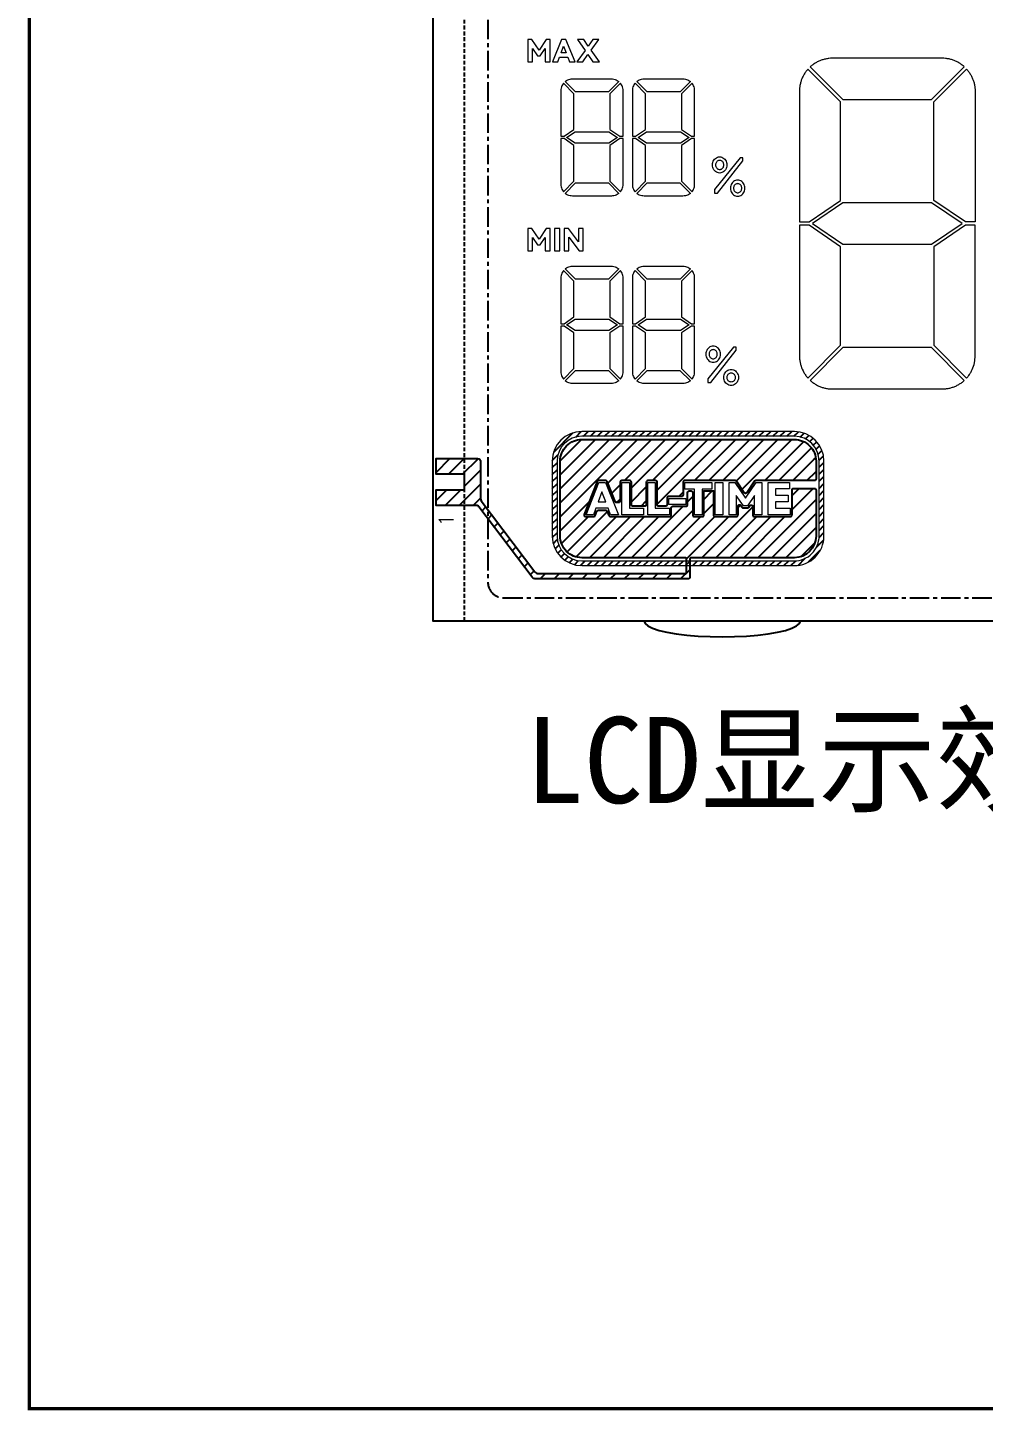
# Model space of a CAD drawing. Header units: millimetres. Extents: x 426 to 1899, y -1707 to -647.
# Drawn here: x 1688.9 to 1750.1, y -924.1 to -835.6 of the extents above; entities that cross this region are included whole.
import ezdxf
from ezdxf.enums import TextEntityAlignment as Align

# ---------------------------------------------------------------- set-up
doc = ezdxf.new("R2010")
doc.units = ezdxf.units.MM
doc.linetypes.add('CENTER', pattern=[2, 1.25, -0.25, 0.25, -0.25])
doc.linetypes.add('HIDDEN', pattern=[0.375, 0.25, -0.125])
for name, color, linetype in [('SPEC', 2, 'Continuous'), ('SY', 5, 'Continuous'), ('触摸键', 6, 'Continuous')]:
    doc.layers.add(name, color=color, linetype=linetype)
doc.styles.add('4534', font='simhei_0.ttf')
doc.styles.add('ROMANS', font='ROMANS.shx', dxfattribs={"bigfont": 'AllInOneBig.shx'})

msp = doc.modelspace()

# ---------------------------------------------------------------- hatches: boundary and pattern name
at = {"layer": 'SY'}
h = msp.add_hatch(dxfattribs=at)
h.set_pattern_fill('ANSI31', color=30, scale=0.1, style=0)
h.set_pattern_definition([(45, (163.57997, 3.3527), (-0.224506403, 0.224506403), [])])
edge = h.paths.add_edge_path(flags=16)
edge.add_arc((1753.523, -868.13), 1.587, 180.07645, 269.92355)
edge.add_line((1753.52, -869.717), (1767.115, -869.717))
edge.add_arc((1767.117, -868.13), 1.587, 269.91295, 359.93163)
edge.add_line((1768.704, -868.132), (1768.704, -863.331))
edge.add_arc((1767.117, -863.333), 1.587, 0.06876, 89.91256)
edge.add_line((1767.12, -861.746), (1753.52, -861.746))
edge.add_arc((1753.523, -863.333), 1.587, 90.07645, 179.92355)
edge.add_line((1751.935, -863.331), (1751.935, -868.132))
edge = h.paths.add_edge_path(flags=16)
edge.add_line((1722.808, -863.331), (1722.808, -868.132))
edge.add_arc((1724.395, -868.13), 1.587, 180.07645, 269.92355)
edge.add_line((1724.393, -869.717), (1737.988, -869.717))
edge.add_arc((1737.99, -868.13), 1.587, 269.91295, 359.93163)
edge.add_line((1739.577, -868.132), (1739.577, -863.331))
edge.add_arc((1737.99, -863.333), 1.587, 0.06876, 89.91256)
edge.add_line((1737.993, -861.746), (1724.393, -861.746))
edge.add_arc((1724.395, -863.333), 1.587, 90.07645, 179.92355)
edge = h.paths.add_edge_path()
edge.add_line((1722.5, -863.331), (1722.5, -868.132))
edge.add_arc((1724.396, -868.13), 1.895, 180.07704, 269.93347)
edge.add_line((1724.393, -870.025), (1737.988, -870.025))
edge.add_arc((1737.99, -868.13), 1.895, 269.92446, 359.92971)
edge.add_line((1739.885, -868.132), (1739.885, -863.331))
edge.add_arc((1737.99, -863.333), 1.895, 0.07022, 89.92453)
edge.add_line((1737.993, -861.438), (1724.393, -861.438))
edge.add_arc((1724.396, -863.333), 1.895, 90.06627, 179.92322)
edge = h.paths.add_edge_path()
edge.add_line((1769.012, -863.331), (1769.012, -868.132))
edge.add_arc((1767.117, -868.13), 1.895, 269.92446, 359.92971, ccw=False)
edge.add_line((1767.115, -870.025), (1753.52, -870.025))
edge.add_arc((1753.523, -868.13), 1.895, 180.07704, 269.93347, ccw=False)
edge.add_line((1751.627, -868.132), (1751.627, -863.331))
edge.add_arc((1753.523, -863.333), 1.895, 90.06627, 179.92322, ccw=False)
edge.add_line((1753.52, -861.438), (1767.12, -861.438))
edge.add_arc((1767.117, -863.333), 1.895, 0.07022, 89.92453, ccw=False)
at = {"layer": '触摸键'}
h = msp.add_hatch(dxfattribs=at)
h.set_pattern_fill('ANSI31', color=6, scale=0.2, style=0)
edge = h.paths.add_edge_path()
edge.add_line((1725.371, -864.643), (1724.541, -866.746))
edge.add_arc((1724.634, -866.783), 0.1, 158.45077, 270)
edge.add_line((1724.634, -866.883), (1725.156, -866.883))
edge.add_arc((1725.156, -866.783), 0.1, 270, 339.9076)
edge.add_line((1725.25, -866.817), (1725.355, -866.532))
edge.add_arc((1725.448, -866.566), 0.1, 90, 159.9076, ccw=False)
edge.add_line((1725.448, -866.466), (1725.923, -866.466))
edge.add_arc((1725.923, -866.566), 0.1, 20.73156, 90, ccw=False)
edge.add_line((1726.017, -866.531), (1726.126, -866.818))
edge.add_arc((1726.219, -866.783), 0.1, 200.73156, 270)
edge.add_line((1726.219, -866.883), (1730.018, -866.883))
edge.add_arc((1730.018, -866.783), 0.1, 270, 0)
edge.add_line((1730.118, -866.783), (1730.118, -866.323))
edge.add_arc((1730.218, -866.323), 0.1, 90, 180, ccw=False)
edge.add_line((1730.218, -866.223), (1731.058, -866.223))
edge.add_arc((1731.058, -866.123), 0.1, 270, 360)
edge.add_line((1731.158, -866.123), (1731.158, -865.346))
edge.add_arc((1731.258, -865.346), 0.1, 90, 180, ccw=False)
edge.add_line((1731.258, -865.246), (1731.387, -865.246))
edge.add_arc((1731.387, -865.346), 0.1, 360, 90, ccw=False)
edge.add_line((1731.487, -865.346), (1731.487, -866.783))
edge.add_arc((1731.587, -866.783), 0.1, 180, 270)
edge.add_line((1731.587, -866.883), (1732.107, -866.883))
edge.add_arc((1732.107, -866.783), 0.1, 270, 360)
edge.add_line((1732.207, -866.783), (1732.207, -865.246))
edge.add_line((1732.207, -865.246), (1732.809, -865.246))
edge.add_line((1732.809, -865.246), (1732.809, -866.783))
edge.add_arc((1732.909, -866.783), 0.1, 180, 270)
edge.add_line((1732.909, -866.883), (1734.287, -866.883))
edge.add_arc((1734.287, -866.783), 0.1, 270, 360)
edge.add_line((1734.387, -866.783), (1734.387, -866.231))
edge.add_arc((1734.487, -866.231), 0.1, 35.044, 180, ccw=False)
edge.add_line((1734.569, -866.174), (1734.646, -866.283))
edge.add_arc((1734.728, -866.225), 0.1, 215.044, 270)
edge.add_line((1734.728, -866.325), (1734.994, -866.325))
edge.add_arc((1734.994, -866.225), 0.1, 270, 325.05324)
edge.add_line((1735.076, -866.282), (1735.146, -866.181))
edge.add_arc((1735.228, -866.239), 0.1, 360, 145.05324, ccw=False)
edge.add_line((1735.328, -866.239), (1735.328, -866.783))
edge.add_arc((1735.428, -866.783), 0.1, 180, 270)
edge.add_line((1735.428, -866.883), (1737.743, -866.883))
edge.add_arc((1737.743, -866.783), 0.1, 270, 360)
edge.add_line((1737.843, -866.783), (1737.843, -865.18))
edge.add_arc((1737.943, -865.18), 0.1, 90, 180, ccw=False)
edge.add_line((1737.943, -865.08), (1739.277, -865.08))
edge.add_arc((1739.277, -865.18), 0.1, 0, 90, ccw=False)
edge.add_line((1739.377, -865.18), (1739.377, -868.132))
edge.add_arc((1737.99, -868.13), 1.387, 270.09311, 359.92687, ccw=False)
edge.add_line((1737.992, -869.517), (1731.393, -869.517))
edge.add_arc((1731.393, -869.617), 0.1, 90, 180)
edge.add_line((1731.293, -869.617), (1731.293, -870.779))
edge.add_arc((1731.193, -870.779), 0.1, 270, 360, ccw=False)
edge.add_line((1731.193, -870.879), (1721.452, -870.879))
edge.add_arc((1721.452, -870.579), 0.3, 217.05854, 270, ccw=False)
edge.add_line((1721.213, -870.76), (1717.81, -866.254))
edge.add_arc((1717.651, -866.374), 0.2, 37.05854, 90)
edge.add_line((1717.651, -866.174), (1715.077, -866.174))
edge.add_line((1715.077, -866.174), (1715.077, -865.174))
edge.add_line((1715.077, -865.174), (1716.877, -865.174))
edge.add_line((1716.877, -865.174), (1716.877, -864.174))
edge.add_line((1716.877, -864.174), (1715.077, -864.174))
edge.add_line((1715.077, -864.174), (1715.077, -863.174))
edge.add_line((1715.077, -863.174), (1717.716, -863.174))
edge.add_arc((1717.716, -863.374), 0.2, 0, 90, ccw=False)
edge.add_line((1717.916, -863.374), (1717.916, -865.745))
edge.add_arc((1718.116, -865.745), 0.2, 180, 217.05854)
edge.add_line((1717.956, -865.866), (1721.387, -870.41))
edge.add_arc((1721.627, -870.229), 0.3, 217.05854, 270)
edge.add_line((1721.627, -870.529), (1730.993, -870.529))
edge.add_arc((1730.993, -870.429), 0.1, 270, 0)
edge.add_line((1731.093, -870.429), (1731.093, -869.617))
edge.add_arc((1730.993, -869.617), 0.1, 0, 90)
edge.add_line((1730.993, -869.517), (1724.397, -869.517))
edge.add_arc((1724.395, -868.13), 1.387, 179.91823, 270.08177, ccw=False)
edge.add_line((1723.008, -868.128), (1723.008, -863.335))
edge.add_arc((1724.395, -863.333), 1.387, 89.91823, 180.08177, ccw=False)
edge.add_line((1724.397, -861.946), (1737.988, -861.946))
edge.add_arc((1737.99, -863.333), 1.387, 359.92645, 90.09353, ccw=False)
edge.add_line((1739.377, -863.334), (1739.377, -864.48))
edge.add_arc((1739.277, -864.48), 0.1, 270, 360, ccw=False)
edge.add_line((1739.277, -864.58), (1735.531, -864.58))
edge.add_arc((1735.531, -864.68), 0.1, 90, 145.90385)
edge.add_line((1735.448, -864.624), (1734.95, -865.359))
edge.add_arc((1734.867, -865.303), 0.1, 214.31836, 325.90385, ccw=False)
edge.add_line((1734.785, -865.36), (1734.282, -864.623))
edge.add_arc((1734.199, -864.68), 0.1, 34.31836, 90)
edge.add_line((1734.199, -864.58), (1730.967, -864.58))
edge.add_arc((1730.967, -864.68), 0.1, 90, 180)
edge.add_line((1730.867, -864.68), (1730.867, -865.5))
edge.add_arc((1730.767, -865.5), 0.1, 270, 360, ccw=False)
edge.add_line((1730.767, -865.6), (1729.944, -865.6))
edge.add_arc((1729.944, -865.7), 0.1, 90, 180)
edge.add_line((1729.844, -865.7), (1729.844, -866.115))
edge.add_arc((1729.744, -866.115), 0.1, 270, 360, ccw=False)
edge.add_line((1729.744, -866.215), (1729.313, -866.215))
edge.add_arc((1729.313, -866.115), 0.1, 180, 270, ccw=False)
edge.add_line((1729.213, -866.115), (1729.213, -864.68))
edge.add_arc((1729.113, -864.68), 0.1, 0, 90)
edge.add_line((1729.113, -864.58), (1728.612, -864.58))
edge.add_arc((1728.612, -864.68), 0.1, 90, 180)
edge.add_line((1728.512, -864.68), (1728.512, -866.115))
edge.add_arc((1728.412, -866.115), 0.1, 270, 360, ccw=False)
edge.add_line((1728.412, -866.215), (1727.662, -866.215))
edge.add_arc((1727.662, -866.115), 0.1, 180, 270, ccw=False)
edge.add_line((1727.562, -866.115), (1727.562, -864.68))
edge.add_arc((1727.462, -864.68), 0.1, 0, 90)
edge.add_line((1727.462, -864.58), (1726.94, -864.58))
edge.add_arc((1726.94, -864.68), 0.1, 90, 180)
edge.add_line((1726.84, -864.68), (1726.84, -865.889))
edge.add_arc((1726.74, -865.889), 0.1, 270, 360, ccw=False)
edge.add_line((1726.74, -865.989), (1726.623, -865.989))
edge.add_arc((1726.623, -865.889), 0.1, 202.08969, 270, ccw=False)
edge.add_line((1726.53, -865.926), (1726.009, -864.642))
edge.add_arc((1725.917, -864.68), 0.1, 22.08969, 90)
edge.add_line((1725.917, -864.58), (1725.464, -864.58))
edge.add_arc((1725.464, -864.68), 0.1, 90, 158.45077)
edge = h.paths.add_edge_path()
edge.add_arc((1767.117, -863.333), 1.387, 17.3958, 90.08177)
edge.add_line((1767.116, -861.946), (1753.525, -861.946))
edge.add_arc((1753.523, -863.333), 1.387, 89.91218, 180.0745)
edge.add_line((1752.136, -863.334), (1752.136, -868.128))
edge.add_arc((1753.523, -868.13), 1.387, 179.92521, 270.08812)
edge.add_line((1753.525, -869.517), (1760.12, -869.517))
edge.add_arc((1760.12, -869.617), 0.1, 0, 90, ccw=False)
edge.add_line((1760.22, -869.617), (1760.22, -870.779))
edge.add_arc((1760.32, -870.779), 0.1, 180, 270)
edge.add_line((1760.32, -870.879), (1769.302, -870.879))
edge.add_arc((1769.302, -870.579), 0.3, 270, 322.94146)
edge.add_line((1769.541, -870.76), (1772.944, -866.254))
edge.add_arc((1773.103, -866.374), 0.2, 90, 142.94146, ccw=False)
edge.add_line((1773.103, -866.174), (1775.677, -866.174))
edge.add_line((1775.677, -866.174), (1775.677, -865.174))
edge.add_line((1775.677, -865.174), (1773.877, -865.174))
edge.add_line((1773.877, -865.174), (1773.877, -864.174))
edge.add_line((1773.877, -864.174), (1775.677, -864.174))
edge.add_line((1775.677, -864.174), (1775.677, -863.174))
edge.add_line((1775.677, -863.174), (1773.039, -863.174))
edge.add_arc((1773.039, -863.374), 0.2, 90, 180)
edge.add_line((1772.839, -863.374), (1772.839, -865.745))
edge.add_arc((1772.639, -865.745), 0.2, 322.94146, 360, ccw=False)
edge.add_line((1772.798, -865.866), (1769.367, -870.41))
edge.add_arc((1769.127, -870.229), 0.3, 270, 322.94146, ccw=False)
edge.add_line((1769.127, -870.529), (1760.52, -870.529))
edge.add_arc((1760.52, -870.429), 0.1, 180, 270, ccw=False)
edge.add_line((1760.42, -870.429), (1760.42, -869.617))
edge.add_arc((1760.52, -869.617), 0.1, 90, 180, ccw=False)
edge.add_line((1760.52, -869.517), (1767.116, -869.517))
edge.add_arc((1767.117, -868.13), 1.387, 269.91823, 0.08177)
edge.add_line((1768.505, -868.128), (1768.505, -867.397))
edge.add_arc((1768.405, -867.397), 0.1, 0, 90)
edge.add_line((1768.405, -867.297), (1765.295, -867.297))
edge.add_arc((1765.295, -867.397), 0.1, 90, 173.20266)
edge.add_arc((1764.437, -867.295), 0.764, 328.48334, 353.20266, ccw=False)
edge.add_arc((1764.432, -867.277), 0.778, 305.79877, 327.55213, ccw=False)
edge.add_line((1764.887, -867.908), (1765.399, -868.645))
edge.add_arc((1765.316, -868.702), 0.1, 269.71821, 34.74781, ccw=False)
edge.add_line((1765.316, -868.802), (1764.687, -868.799))
edge.add_arc((1764.687, -868.699), 0.1, 213.25916, 269.71821, ccw=False)
edge.add_line((1764.604, -868.754), (1764.2, -868.139))
edge.add_arc((1764.116, -868.193), 0.1, 33.25916, 90)
edge.add_line((1764.116, -868.093), (1764.078, -868.093))
edge.add_line((1764.078, -868.093), (1764.078, -868.702))
edge.add_arc((1763.978, -868.702), 0.1, 270, 360, ccw=False)
edge.add_line((1763.978, -868.802), (1757.139, -868.802))
edge.add_arc((1756.855, -867.737), 1.102, 269.36671, 284.93286, ccw=False)
edge.add_arc((1756.831, -867.7), 1.14, 240.24192, 270.56319, ccw=False)
edge.add_arc((1756.812, -867.74), 1.095, 208.40287, 240.09368, ccw=False)
edge.add_arc((1756.932, -867.672), 1.233, 184.15244, 208.53104, ccw=False)
edge.add_arc((1757.265, -867.634), 1.568, 174.5588, 184.6603, ccw=False)
edge.add_arc((1756.911, -867.59), 1.211, 151.24574, 175.03139, ccw=False)
edge.add_arc((1756.811, -867.531), 1.095, 119.83661, 151.44928, ccw=False)
edge.add_arc((1756.832, -867.574), 1.143, 89.49653, 119.70227, ccw=False)
edge.add_arc((1756.858, -867.516), 1.086, 74.37643, 90.81554, ccw=False)
edge.add_line((1757.15, -866.47), (1758.409, -866.47))
edge.add_arc((1758.409, -866.57), 0.1, 360, 90, ccw=False)
edge.add_line((1758.509, -866.57), (1758.509, -868.028))
edge.add_arc((1758.609, -868.028), 0.1, 180, 270)
edge.add_line((1758.609, -868.128), (1759.355, -868.128))
edge.add_arc((1759.355, -868.028), 0.1, 270, 360)
edge.add_line((1759.455, -868.028), (1759.455, -866.57))
edge.add_arc((1759.555, -866.57), 0.1, 90, 180, ccw=False)
edge.add_line((1759.555, -866.47), (1760.995, -866.47))
edge.add_arc((1760.995, -866.57), 0.1, 0, 90, ccw=False)
edge.add_line((1761.095, -866.57), (1761.095, -867.799))
edge.add_line((1761.095, -867.799), (1761.36, -867.799))
edge.add_line((1761.36, -867.799), (1761.86, -866.534))
edge.add_arc((1761.953, -866.57), 0.1, 90, 158.45561, ccw=False)
edge.add_line((1761.953, -866.47), (1762.411, -866.47))
edge.add_arc((1762.411, -866.57), 0.1, 22.08426, 90, ccw=False)
edge.add_line((1762.504, -866.533), (1762.992, -867.736))
edge.add_arc((1763.085, -867.699), 0.1, 202.08426, 270)
edge.add_line((1763.085, -867.799), (1763.249, -867.799))
edge.add_arc((1763.249, -867.699), 0.1, 270, 360)
edge.add_line((1763.349, -867.699), (1763.349, -866.57))
edge.add_arc((1763.449, -866.57), 0.1, 90, 180, ccw=False)
edge.add_line((1763.449, -866.47), (1764.229, -866.47))
edge.add_arc((1764.231, -868.035), 1.565, 85.71038, 90.0658, ccw=False)
edge.add_arc((1764.276, -867.621), 1.148, 66.76784, 86.40537, ccw=False)
edge.add_arc((1764.427, -867.288), 0.783, 26.28138, 67.33245, ccw=False)
edge.add_arc((1765.219, -866.897), 0.1, 206.28138, 270)
edge.add_line((1765.219, -866.997), (1768.405, -866.997))
edge.add_arc((1768.405, -866.897), 0.1, 270, 360)
edge.add_line((1768.505, -866.897), (1768.505, -865.891))
edge.add_arc((1768.405, -865.891), 0.1, 0, 90)
edge.add_line((1768.405, -865.791), (1752.45, -865.791))
edge.add_line((1752.45, -865.791), (1752.45, -865.451))
edge.add_line((1752.45, -865.451), (1768.305, -865.451))
edge.add_arc((1768.305, -865.251), 0.2, 270, 0)
edge.add_line((1768.505, -865.251), (1768.505, -863.548))
edge.add_arc((1768.305, -863.548), 0.2, 0, 90)
edge.add_line((1768.305, -863.348), (1764.874, -863.348))
edge.add_arc((1764.874, -863.448), 0.1, 90, 180)
edge.add_line((1764.774, -863.448), (1764.774, -864.121))
edge.add_arc((1763.988, -864.016), 0.793, 315.35888, 352.3672, ccw=False)
edge.add_arc((1763.889, -863.919), 0.931, 291.59417, 315.37189, ccw=False)
edge.add_arc((1763.827, -863.759), 1.102, 269.36671, 291.54765, ccw=False)
edge.add_arc((1763.804, -863.722), 1.14, 240.24192, 270.56319, ccw=False)
edge.add_arc((1763.784, -863.762), 1.095, 208.40287, 240.09368, ccw=False)
edge.add_arc((1763.904, -863.694), 1.233, 184.15244, 208.53104, ccw=False)
edge.add_arc((1764.237, -863.656), 1.568, 174.5588, 184.6603, ccw=False)
edge.add_arc((1763.883, -863.612), 1.211, 169.49585, 175.03139, ccw=False)
edge.add_arc((1762.594, -863.373), 0.1, 349.49585, 90)
edge.add_line((1762.594, -863.273), (1762.477, -863.273))
edge.add_arc((1762.16, -862.708), 0.648, 269.27885, 299.23899, ccw=False)
edge.add_arc((1762.146, -862.716), 0.64, 240.57203, 270.5124, ccw=False)
edge.add_arc((1762.134, -862.732), 0.619, 210.46573, 240.81932, ccw=False)
edge.add_arc((1762.134, -862.733), 0.62, 192.82947, 210.39285, ccw=False)
edge.add_arc((1761.433, -862.893), 0.1, 12.82947, 90)
edge.add_line((1761.433, -862.793), (1761.067, -862.793))
edge.add_arc((1761.067, -862.893), 0.1, 90, 159.47809)
edge.add_line((1760.974, -862.858), (1760.262, -864.76))
edge.add_arc((1760.168, -864.725), 0.1, 270, 339.47809, ccw=False)
edge.add_line((1760.168, -864.825), (1759.68, -864.825))
edge.add_arc((1759.68, -864.725), 0.1, 159.47835, 270, ccw=False)
edge.add_line((1759.586, -864.689), (1760.245, -862.928))
edge.add_arc((1760.152, -862.893), 0.1, 339.47835, 90)
edge.add_line((1760.152, -862.793), (1759.209, -862.793))
edge.add_arc((1759.209, -862.893), 0.1, 90, 180)
edge.add_line((1759.109, -862.893), (1759.109, -863.939))
edge.add_arc((1759.009, -863.939), 0.1, 270, 360, ccw=False)
edge.add_line((1759.009, -864.039), (1758.297, -864.039))
edge.add_arc((1758.297, -864.139), 0.1, 90, 180)
edge.add_line((1758.197, -864.139), (1758.197, -864.725))
edge.add_arc((1758.097, -864.725), 0.1, 270, 360, ccw=False)
edge.add_line((1758.097, -864.825), (1757.569, -864.825))
edge.add_arc((1757.569, -864.725), 0.1, 180, 270, ccw=False)
edge.add_line((1757.469, -864.725), (1757.469, -863.373))
edge.add_arc((1757.369, -863.373), 0.1, 0, 90)
edge.add_line((1757.369, -863.273), (1757.179, -863.273))
edge.add_arc((1756.862, -862.708), 0.648, 269.27885, 299.23899, ccw=False)
edge.add_arc((1756.848, -862.716), 0.64, 240.57203, 270.5124, ccw=False)
edge.add_arc((1756.836, -862.732), 0.619, 210.46573, 240.81931, ccw=False)
edge.add_arc((1756.836, -862.733), 0.62, 179.44723, 210.39285, ccw=False)
edge.add_arc((1756.849, -862.722), 0.632, 150.01256, 180.4968, ccw=False)
edge.add_arc((1756.834, -862.711), 0.614, 119.29795, 150.24067, ccw=False)
edge.add_arc((1756.849, -862.736), 0.643, 89.60246, 119.35001, ccw=False)
edge.add_arc((1756.864, -862.735), 0.642, 60.58679, 90.8908, ccw=False)
edge.add_arc((1756.884, -862.697), 0.599, 25.78699, 60.50629, ccw=False)
edge.add_arc((1757.513, -862.393), 0.1, 205.78699, 270)
edge.add_line((1757.513, -862.493), (1761.493, -862.493))
edge.add_arc((1761.493, -862.393), 0.1, 270, 333.56865)
edge.add_arc((1762.132, -862.711), 0.614, 119.29796, 153.56865, ccw=False)
edge.add_arc((1762.147, -862.736), 0.643, 89.60246, 119.35001, ccw=False)
edge.add_arc((1762.161, -862.735), 0.642, 60.58679, 90.8908, ccw=False)
edge.add_arc((1762.182, -862.697), 0.599, 29.03603, 60.50629, ccw=False)
edge.add_arc((1762.135, -862.72), 0.651, 359.39994, 28.84166, ccw=False)
edge.add_line((1762.786, -862.727), (1763.064, -862.727))
edge.add_arc((1763.783, -863.553), 1.095, 119.83662, 131.04599, ccw=False)
edge.add_arc((1763.805, -863.596), 1.143, 89.49653, 119.70227, ccw=False)
edge.add_arc((1763.83, -863.539), 1.086, 68.27939, 90.81554, ccw=False)
edge.add_arc((1763.897, -863.385), 0.918, 44.46166, 68.56903, ccw=False)
edge.add_arc((1763.996, -863.294), 0.784, 23.02737, 44.78973, ccw=False)
edge.add_arc((1764.809, -862.948), 0.1, 203.02737, 270)
edge.add_line((1764.809, -863.048), (1768.346, -863.048))
edge.add_arc((1768.346, -862.948), 0.1, 270, 17.3958)

# ---------------------------------------------------------------- linework, layer by layer
msp.add_lwpolyline([(1775.877, -788.578), (1775.877, -873.578), (1714.877, -873.578), (1714.877, -788.578)], close=True)
at = {"linetype": 'HIDDEN'}
for points in [[(1716.877, -873.578), (1716.877, -788.578)], [(1716.877, -864.174), (1715.077, -864.174), (1715.077, -863.174), (1716.877, -863.174)], [(1716.877, -866.174), (1715.077, -866.174), (1715.077, -865.174), (1716.877, -865.174)]]:
    msp.add_lwpolyline(points, dxfattribs=at)
at = {"linetype": 'CENTER'}
for points in [[(1772.377, -871.078), (1772.377, -791.078, 0.414214), (1771.377, -790.078), (1719.377, -790.078, 0.414214), (1718.377, -791.078), (1718.377, -871.078, 0.414214), (1719.377, -872.078), (1771.377, -872.078, 0.414214)], [(1771.377, -790.078), (1719.377, -790.078, 0.414214), (1718.377, -791.078), (1718.377, -871.078, 0.414214), (1719.377, -872.078), (1771.377, -872.078, 0.414214), (1772.377, -871.078), (1772.377, -791.078, 0.414214)]]:
    msp.add_lwpolyline(points, format="xyb", close=True, dxfattribs=at)
at = {"lineweight": 9}
for points in [[(1722.056, -837.771), (1722.371, -837.771), (1722.371, -836.346), (1722.12, -836.346), (1721.655, -837.033), (1721.186, -836.346), (1720.929, -836.346), (1720.929, -837.771), (1721.24, -837.771), (1721.24, -836.922), (1721.565, -837.386), (1721.735, -837.386), (1722.056, -836.926)], [(1723.606, -837.771), (1723.956, -837.771), (1723.378, -836.346), (1723.084, -836.346), (1722.521, -837.771), (1722.852, -837.771), (1722.957, -837.483), (1723.497, -837.483)], [(1725.106, -836.346), (1724.808, -836.774), (1724.514, -836.346), (1724.107, -836.346), (1724.605, -837.045), (1724.082, -837.771), (1724.463, -837.771), (1724.786, -837.308), (1725.104, -837.771), (1725.515, -837.771), (1724.991, -837.037), (1725.489, -836.346)], [(1723.06, -837.205), (1723.222, -836.761), (1723.391, -837.205)], [(1726.093, -839.701), (1723.986, -839.701), (1723.322, -839.035), (1723.352, -839.011), (1723.418, -838.968), (1723.488, -838.932), (1723.561, -838.903), (1723.637, -838.882), (1723.715, -838.87), (1723.794, -838.865), (1726.285, -838.865), (1726.361, -838.869), (1726.439, -838.882), (1726.515, -838.902), (1726.588, -838.93), (1726.659, -838.966), (1726.725, -839.009), (1726.756, -839.035)], [(1730.674, -839.701), (1728.566, -839.701), (1727.902, -839.035), (1727.932, -839.011), (1727.998, -838.968), (1728.068, -838.932), (1728.142, -838.903), (1728.218, -838.882), (1728.296, -838.87), (1728.374, -838.865), (1730.865, -838.865), (1730.941, -838.869), (1731.019, -838.882), (1731.095, -838.902), (1731.168, -838.93), (1731.239, -838.966), (1731.305, -839.009), (1731.337, -839.035)], [(1723.047, -842.541), (1723.253, -842.541), (1723.887, -842.111), (1723.887, -839.815), (1723.217, -839.142), (1723.191, -839.174), (1723.148, -839.24), (1723.112, -839.31), (1723.084, -839.384), (1723.064, -839.46), (1723.051, -839.538), (1723.047, -839.616)], [(1726.186, -842.107), (1726.826, -842.541), (1727.032, -842.541), (1727.032, -839.616), (1727.028, -839.538), (1727.015, -839.46), (1726.995, -839.384), (1726.967, -839.31), (1726.931, -839.24), (1726.888, -839.174), (1726.862, -839.142), (1726.186, -839.821)], [(1727.628, -842.541), (1727.833, -842.541), (1728.467, -842.111), (1728.467, -839.815), (1727.797, -839.142), (1727.771, -839.174), (1727.728, -839.24), (1727.692, -839.31), (1727.664, -839.384), (1727.644, -839.46), (1727.631, -839.538), (1727.628, -839.616)], [(1730.766, -842.107), (1731.406, -842.541), (1731.612, -842.541), (1731.612, -839.616), (1731.608, -839.538), (1731.596, -839.46), (1731.575, -839.384), (1731.547, -839.31), (1731.511, -839.24), (1731.468, -839.174), (1731.442, -839.142), (1730.766, -839.821)], [(1726.123, -842.986), (1723.956, -842.986), (1723.41, -842.616), (1723.957, -842.245), (1726.122, -842.245), (1726.669, -842.616)], [(1730.703, -842.986), (1728.536, -842.986), (1727.99, -842.616), (1728.537, -842.245), (1730.703, -842.245), (1731.25, -842.616)], [(1723.047, -842.691), (1723.047, -845.616), (1723.051, -845.693), (1723.063, -845.771), (1723.084, -845.847), (1723.112, -845.921), (1723.148, -845.992), (1723.191, -846.058), (1723.216, -846.09), (1723.887, -845.417), (1723.887, -843.121), (1723.253, -842.691)], [(1726.186, -843.125), (1726.186, -845.411), (1726.862, -846.09), (1726.888, -846.058), (1726.931, -845.992), (1726.967, -845.921), (1726.995, -845.847), (1727.015, -845.771), (1727.028, -845.693), (1727.032, -845.616), (1727.032, -842.691), (1726.826, -842.691)], [(1727.627, -842.691), (1727.627, -845.616), (1727.632, -845.693), (1727.644, -845.771), (1727.664, -845.847), (1727.692, -845.921), (1727.728, -845.992), (1727.771, -846.058), (1727.797, -846.09), (1728.467, -845.417), (1728.467, -843.121), (1727.833, -842.691)], [(1730.766, -843.125), (1730.766, -845.411), (1731.443, -846.09), (1731.469, -846.058), (1731.512, -845.992), (1731.547, -845.921), (1731.576, -845.847), (1731.596, -845.771), (1731.608, -845.693), (1731.612, -845.616), (1731.612, -842.691), (1731.406, -842.691)], [(1733.629, -844.138), (1733.657, -844.213), (1733.674, -844.292), (1733.68, -844.372), (1733.674, -844.453), (1733.657, -844.532), (1733.629, -844.607), (1733.591, -844.677), (1733.543, -844.738), (1733.488, -844.791), (1733.425, -844.833), (1733.358, -844.865), (1733.287, -844.884), (1733.214, -844.89), (1733.141, -844.884), (1733.069, -844.865), (1733.002, -844.833), (1732.94, -844.791), (1732.884, -844.738), (1732.836, -844.677), (1732.798, -844.607), (1732.77, -844.532), (1732.753, -844.453), (1732.747, -844.372), (1732.753, -844.292), (1732.77, -844.213), (1732.798, -844.138), (1732.836, -844.068), (1732.884, -844.007), (1732.94, -843.954), (1733.002, -843.912), (1733.069, -843.88), (1733.141, -843.862), (1733.214, -843.855), (1733.287, -843.862), (1733.358, -843.88), (1733.425, -843.912), (1733.488, -843.954), (1733.543, -844.007), (1733.591, -844.068)], [(1734.515, -843.913), (1732.873, -845.954), (1732.873, -846.182), (1733.068, -846.182), (1734.686, -844.115), (1734.688, -843.913)], [(1733.094, -844.112), (1733.058, -844.136), (1733.027, -844.166), (1733, -844.201), (1732.978, -844.24), (1732.962, -844.283), (1732.952, -844.327), (1732.949, -844.373), (1732.952, -844.419), (1732.962, -844.464), (1732.978, -844.506), (1733, -844.545), (1733.027, -844.58), (1733.058, -844.61), (1733.094, -844.634), (1733.132, -844.652), (1733.172, -844.662), (1733.214, -844.666), (1733.255, -844.662), (1733.295, -844.652), (1733.334, -844.634), (1733.369, -844.61), (1733.401, -844.58), (1733.428, -844.545), (1733.449, -844.506), (1733.465, -844.464), (1733.475, -844.419), (1733.478, -844.373), (1733.475, -844.327), (1733.465, -844.283), (1733.449, -844.24), (1733.428, -844.201), (1733.401, -844.166), (1733.369, -844.136), (1733.334, -844.112), (1733.295, -844.094), (1733.255, -844.084), (1733.214, -844.08), (1733.172, -844.084), (1733.132, -844.094)], [(1726.285, -846.366), (1723.794, -846.366), (1723.718, -846.362), (1723.64, -846.35), (1723.564, -846.329), (1723.491, -846.301), (1723.42, -846.266), (1723.354, -846.222), (1723.322, -846.196), (1723.986, -845.53), (1726.093, -845.53), (1726.757, -846.196), (1726.727, -846.22), (1726.661, -846.264), (1726.591, -846.3), (1726.517, -846.329), (1726.441, -846.35), (1726.364, -846.362)], [(1730.865, -846.366), (1728.374, -846.366), (1728.299, -846.362), (1728.221, -846.35), (1728.145, -846.329), (1728.071, -846.301), (1728.001, -846.266), (1727.935, -846.222), (1727.902, -846.196), (1728.566, -845.53), (1730.673, -845.53), (1731.337, -846.196), (1731.307, -846.22), (1731.241, -846.264), (1731.171, -846.3), (1731.098, -846.329), (1731.021, -846.35), (1730.944, -846.362)], [(1733.947, -845.627), (1733.919, -845.702), (1733.902, -845.781), (1733.896, -845.861), (1733.902, -845.942), (1733.919, -846.021), (1733.947, -846.096), (1733.986, -846.165), (1734.033, -846.227), (1734.089, -846.279), (1734.152, -846.322), (1734.22, -846.353), (1734.291, -846.372), (1734.364, -846.378), (1734.437, -846.372), (1734.509, -846.353), (1734.576, -846.322), (1734.639, -846.279), (1734.695, -846.227), (1734.743, -846.165), (1734.781, -846.096), (1734.809, -846.021), (1734.826, -845.942), (1734.831, -845.861), (1734.826, -845.781), (1734.809, -845.702), (1734.781, -845.627), (1734.743, -845.558), (1734.695, -845.496), (1734.639, -845.443), (1734.576, -845.401), (1734.508, -845.37), (1734.437, -845.351), (1734.364, -845.345), (1734.291, -845.351), (1734.219, -845.37), (1734.152, -845.401), (1734.089, -845.443), (1734.033, -845.496), (1733.986, -845.558)], [(1734.103, -845.907), (1734.112, -845.952), (1734.128, -845.994), (1734.15, -846.033), (1734.177, -846.068), (1734.208, -846.098), (1734.243, -846.122), (1734.282, -846.14), (1734.322, -846.15), (1734.364, -846.154), (1734.405, -846.15), (1734.446, -846.14), (1734.484, -846.122), (1734.52, -846.098), (1734.551, -846.068), (1734.578, -846.034), (1734.6, -845.994), (1734.616, -845.952), (1734.625, -845.907), (1734.629, -845.862), (1734.625, -845.816), (1734.616, -845.772), (1734.6, -845.729), (1734.579, -845.69), (1734.551, -845.655), (1734.52, -845.626), (1734.485, -845.602), (1734.446, -845.584), (1734.406, -845.573), (1734.364, -845.569), (1734.323, -845.573), (1734.282, -845.584), (1734.244, -845.601), (1734.208, -845.626), (1734.177, -845.655), (1734.15, -845.69), (1734.128, -845.729), (1734.112, -845.771), (1734.103, -845.816), (1734.099, -845.861)], [(1746.777, -846.808), (1741.102, -846.808), (1739.153, -848.131), (1741.102, -849.453), (1746.777, -849.453), (1748.727, -848.131)], [(1721.654, -849.127), (1721.185, -848.44), (1720.928, -848.44), (1720.928, -849.865), (1721.24, -849.865), (1721.24, -849.016), (1721.565, -849.479), (1721.734, -849.479), (1722.055, -849.02), (1722.055, -849.865), (1722.371, -849.865), (1722.371, -848.44), (1722.12, -848.44)], [(1722.982, -848.44), (1722.649, -848.44), (1722.649, -849.865), (1722.982, -849.865)], [(1724.176, -849.304), (1723.529, -848.44), (1723.262, -848.44), (1723.262, -849.865), (1723.566, -849.865), (1723.566, -848.998), (1724.213, -849.865), (1724.479, -849.865), (1724.479, -848.44), (1724.176, -848.44)], [(1723.047, -854.535), (1723.253, -854.535), (1723.887, -854.106), (1723.887, -851.809), (1723.217, -851.136), (1723.191, -851.168), (1723.148, -851.234), (1723.112, -851.305), (1723.084, -851.378), (1723.064, -851.454), (1723.051, -851.533), (1723.047, -851.61)], [(1726.093, -851.696), (1723.986, -851.696), (1723.322, -851.03), (1723.352, -851.005), (1723.418, -850.962), (1723.488, -850.926), (1723.561, -850.898), (1723.637, -850.876), (1723.715, -850.864), (1723.794, -850.86), (1726.285, -850.86), (1726.361, -850.864), (1726.439, -850.876), (1726.515, -850.896), (1726.588, -850.925), (1726.659, -850.961), (1726.725, -851.004), (1726.756, -851.03)], [(1726.186, -854.101), (1726.826, -854.536), (1727.032, -854.536), (1727.032, -851.61), (1727.028, -851.532), (1727.015, -851.454), (1726.995, -851.378), (1726.967, -851.304), (1726.931, -851.234), (1726.888, -851.168), (1726.862, -851.136), (1726.186, -851.815)], [(1727.628, -854.535), (1727.833, -854.535), (1728.467, -854.106), (1728.467, -851.809), (1727.797, -851.136), (1727.771, -851.168), (1727.728, -851.234), (1727.692, -851.305), (1727.664, -851.378), (1727.644, -851.454), (1727.631, -851.533), (1727.628, -851.61)], [(1730.674, -851.696), (1728.566, -851.696), (1727.902, -851.03), (1727.932, -851.005), (1727.998, -850.962), (1728.068, -850.926), (1728.142, -850.898), (1728.218, -850.876), (1728.296, -850.864), (1728.374, -850.86), (1730.865, -850.86), (1730.941, -850.864), (1731.019, -850.876), (1731.095, -850.896), (1731.168, -850.925), (1731.239, -850.961), (1731.305, -851.004), (1731.337, -851.03)], [(1730.766, -854.101), (1731.406, -854.536), (1731.612, -854.536), (1731.612, -851.61), (1731.608, -851.532), (1731.596, -851.454), (1731.575, -851.378), (1731.547, -851.304), (1731.511, -851.234), (1731.468, -851.168), (1731.442, -851.136), (1730.766, -851.815)], [(1723.047, -854.685), (1723.047, -857.61), (1723.051, -857.688), (1723.063, -857.766), (1723.084, -857.842), (1723.112, -857.915), (1723.148, -857.986), (1723.191, -858.052), (1723.216, -858.084), (1723.887, -857.411), (1723.887, -855.115), (1723.253, -854.685)], [(1726.123, -854.981), (1723.956, -854.981), (1723.41, -854.611), (1723.957, -854.239), (1726.122, -854.239), (1726.669, -854.611)], [(1726.186, -855.119), (1726.186, -857.405), (1726.862, -858.084), (1726.888, -858.052), (1726.931, -857.986), (1726.967, -857.916), (1726.995, -857.842), (1727.015, -857.766), (1727.028, -857.688), (1727.032, -857.61), (1727.032, -854.686), (1726.826, -854.686)], [(1727.627, -854.685), (1727.627, -857.61), (1727.632, -857.688), (1727.644, -857.766), (1727.664, -857.842), (1727.692, -857.915), (1727.728, -857.986), (1727.771, -858.052), (1727.797, -858.084), (1728.467, -857.411), (1728.467, -855.115), (1727.833, -854.685)], [(1730.703, -854.981), (1728.536, -854.981), (1727.99, -854.611), (1728.537, -854.239), (1730.703, -854.239), (1731.25, -854.611)], [(1730.766, -855.119), (1730.766, -857.405), (1731.443, -858.084), (1731.469, -858.052), (1731.512, -857.986), (1731.547, -857.916), (1731.576, -857.842), (1731.596, -857.766), (1731.608, -857.688), (1731.612, -857.61), (1731.612, -854.686), (1731.406, -854.686)], [(1732.653, -855.997), (1732.585, -856.028), (1732.523, -856.071), (1732.467, -856.124), (1732.42, -856.185), (1732.382, -856.254), (1732.354, -856.329), (1732.337, -856.408), (1732.331, -856.489), (1732.337, -856.57), (1732.354, -856.649), (1732.382, -856.724), (1732.42, -856.793), (1732.467, -856.855), (1732.523, -856.907), (1732.585, -856.95), (1732.653, -856.981), (1732.724, -857), (1732.797, -857.006), (1732.87, -857), (1732.941, -856.981), (1733.009, -856.95), (1733.071, -856.907), (1733.127, -856.855), (1733.174, -856.793), (1733.213, -856.724), (1733.241, -856.649), (1733.258, -856.57), (1733.264, -856.489), (1733.258, -856.408), (1733.241, -856.329), (1733.213, -856.254), (1733.174, -856.185), (1733.127, -856.124), (1733.071, -856.071), (1733.009, -856.028), (1732.941, -855.997), (1732.87, -855.978), (1732.797, -855.972), (1732.724, -855.978)], [(1734.098, -856.03), (1732.456, -858.069), (1732.456, -858.297), (1732.651, -858.297), (1734.269, -856.232), (1734.27, -856.03)], [(1732.677, -856.228), (1732.642, -856.253), (1732.61, -856.282), (1732.583, -856.317), (1732.562, -856.357), (1732.546, -856.399), (1732.536, -856.444), (1732.533, -856.49), (1732.536, -856.535), (1732.546, -856.58), (1732.562, -856.623), (1732.583, -856.662), (1732.61, -856.697), (1732.642, -856.727), (1732.677, -856.75), (1732.716, -856.768), (1732.756, -856.779), (1732.797, -856.782), (1732.839, -856.779), (1732.879, -856.768), (1732.917, -856.75), (1732.952, -856.727), (1732.984, -856.697), (1733.011, -856.662), (1733.033, -856.623), (1733.049, -856.58), (1733.058, -856.535), (1733.062, -856.49), (1733.058, -856.444), (1733.049, -856.399), (1733.033, -856.357), (1733.011, -856.317), (1732.984, -856.282), (1732.952, -856.253), (1732.917, -856.228), (1732.879, -856.211), (1732.839, -856.2), (1732.797, -856.197), (1732.756, -856.2), (1732.716, -856.211)], [(1726.285, -858.361), (1723.794, -858.361), (1723.718, -858.357), (1723.64, -858.345), (1723.564, -858.324), (1723.491, -858.296), (1723.42, -858.26), (1723.354, -858.217), (1723.322, -858.191), (1723.986, -857.524), (1726.093, -857.524), (1726.757, -858.191), (1726.727, -858.215), (1726.661, -858.258), (1726.591, -858.294), (1726.517, -858.323), (1726.441, -858.344), (1726.364, -858.356)], [(1730.865, -858.361), (1728.374, -858.361), (1728.299, -858.357), (1728.221, -858.345), (1728.145, -858.324), (1728.071, -858.296), (1728.001, -858.26), (1727.935, -858.217), (1727.902, -858.191), (1728.566, -857.524), (1730.673, -857.524), (1731.337, -858.191), (1731.307, -858.215), (1731.241, -858.258), (1731.171, -858.294), (1731.098, -858.323), (1731.021, -858.344), (1730.944, -858.356)], [(1734.325, -857.673), (1734.363, -857.743), (1734.392, -857.817), (1734.409, -857.896), (1734.414, -857.977), (1734.409, -858.058), (1734.392, -858.137), (1734.363, -858.211), (1734.325, -858.281), (1734.277, -858.342), (1734.222, -858.395), (1734.159, -858.437), (1734.091, -858.468), (1734.02, -858.487), (1733.947, -858.493), (1733.874, -858.487), (1733.803, -858.468), (1733.735, -858.437), (1733.672, -858.395), (1733.617, -858.342), (1733.569, -858.281), (1733.531, -858.211), (1733.503, -858.137), (1733.485, -858.058), (1733.48, -857.977), (1733.485, -857.896), (1733.503, -857.817), (1733.531, -857.743), (1733.569, -857.673), (1733.616, -857.612), (1733.672, -857.559), (1733.735, -857.517), (1733.803, -857.486), (1733.874, -857.467), (1733.947, -857.461), (1734.02, -857.467), (1734.091, -857.486), (1734.159, -857.517), (1734.222, -857.559), (1734.277, -857.612)], [(1733.947, -858.269), (1733.906, -858.265), (1733.865, -858.255), (1733.827, -858.237), (1733.791, -858.213), (1733.76, -858.184), (1733.733, -858.149), (1733.711, -858.11), (1733.695, -858.067), (1733.686, -858.023), (1733.682, -857.977), (1733.686, -857.932), (1733.695, -857.887), (1733.711, -857.845), (1733.733, -857.805), (1733.76, -857.771), (1733.792, -857.741), (1733.827, -857.717), (1733.865, -857.7), (1733.906, -857.689), (1733.947, -857.685), (1733.988, -857.689), (1734.029, -857.7), (1734.068, -857.717), (1734.103, -857.742), (1734.134, -857.771), (1734.161, -857.806), (1734.183, -857.845), (1734.199, -857.887), (1734.208, -857.932), (1734.212, -857.978), (1734.208, -858.023), (1734.199, -858.068), (1734.183, -858.11), (1734.161, -858.149), (1734.134, -858.184), (1734.102, -858.213), (1734.067, -858.238), (1734.029, -858.255), (1733.988, -858.266)], [(1725.142, -866.763), (1724.663, -866.763), (1725.478, -864.7), (1725.903, -864.7), (1726.74, -866.763), (1726.233, -866.763), (1726.075, -866.346), (1725.295, -866.346)], [(1726.96, -864.7), (1727.442, -864.7), (1727.442, -866.335), (1728.347, -866.335), (1728.347, -866.763), (1726.96, -866.763)], [(1728.612, -864.7), (1729.093, -864.7), (1729.093, -866.335), (1729.998, -866.335), (1729.998, -866.763), (1728.612, -866.763)], [(1732.706, -865.126), (1732.087, -865.126), (1732.087, -866.763), (1731.607, -866.763), (1731.607, -865.126), (1730.987, -865.126), (1730.987, -864.7), (1732.706, -864.7)], [(1733.411, -866.763), (1732.929, -866.763), (1732.929, -864.7), (1733.411, -864.7)], [(1734.983, -866.205), (1734.738, -866.205), (1734.267, -865.534), (1734.267, -866.763), (1733.817, -866.763), (1733.817, -864.7), (1734.189, -864.7), (1734.868, -865.695), (1735.541, -864.7), (1735.905, -864.7), (1735.905, -866.763), (1735.448, -866.763), (1735.448, -865.54)], [(1737.596, -865.931), (1736.79, -865.931), (1736.79, -866.346), (1737.723, -866.346), (1737.723, -866.763), (1736.308, -866.763), (1736.308, -864.7), (1737.689, -864.7), (1737.689, -865.114), (1736.79, -865.114), (1736.79, -865.52), (1737.596, -865.52)], [(1725.678, -865.3), (1725.444, -865.943), (1725.923, -865.943)], [(1729.964, -865.72), (1731.038, -865.72), (1731.038, -866.103), (1729.964, -866.103)]]:
    msp.add_lwpolyline(points, close=True, dxfattribs=at)
for points in [[(1747.453, -837.547), (1740.426, -837.547, 0.027043), (1740.203, -837.558, 0.02569), (1739.984, -837.594, 0.025883), (1739.769, -837.652, 0.025378), (1739.561, -837.733, 0.02692), (1739.364, -837.836, 0.026894), (1739.178, -837.958, 0.023453), (1739.011, -838.094), (1741.103, -840.194), (1746.777, -840.194), (1748.868, -838.094, 0.025285), (1748.696, -837.953, 0.025796), (1748.509, -837.831, 0.025715), (1748.311, -837.73, 0.027232), (1748.103, -837.65, 0.027355), (1747.888, -837.592, 0.026162), (1747.668, -837.558, 0.026007)], [(1738.317, -848.025), (1738.931, -848.025), (1740.953, -846.653), (1740.953, -840.343), (1738.863, -838.244, 0.026749), (1738.722, -838.417, 0.027226), (1738.601, -838.604, 0.026495), (1738.5, -838.802, 0.026396), (1738.42, -839.01, 0.027146), (1738.363, -839.225, 0.026635), (1738.329, -839.445, 0.025324), (1738.317, -839.664)], [(1749.562, -848.025), (1748.948, -848.025), (1746.927, -846.653), (1746.927, -840.343), (1749.016, -838.244, -0.026097), (1749.156, -838.416, -0.027338), (1749.278, -838.603, -0.026695), (1749.379, -838.802, -0.026129), (1749.458, -839.01, -0.025862), (1749.516, -839.225, -0.025449), (1749.55, -839.445, -0.025455), (1749.562, -839.664)], [(1738.317, -848.237), (1738.317, -856.596, 0.025176), (1738.329, -856.814, 0.025437), (1738.364, -857.034, 0.02596), (1738.421, -857.249, 0.05203), (1738.601, -857.656, 0.025206), (1738.722, -857.843, 0.02621), (1738.862, -858.016), (1740.953, -855.918), (1740.953, -849.607), (1738.931, -848.237)], [(1746.926, -849.607), (1746.926, -855.918), (1749.017, -858.016, 0.027763), (1749.157, -857.843, 0.027313), (1749.278, -857.656, 0.026502), (1749.379, -857.458, 0.051522), (1749.516, -857.035, 0.026215), (1749.55, -856.815, 0.026815), (1749.561, -856.596), (1749.561, -848.237), (1748.948, -848.237)], [(1746.777, -856.066), (1741.103, -856.066), (1739.011, -858.166, 0.02636), (1739.184, -858.308, 0.02571), (1739.37, -858.429, 0.025351), (1739.568, -858.531, 0.026863), (1739.776, -858.611, 0.02712), (1739.991, -858.668, 0.026713), (1740.212, -858.703, 0.024759), (1740.426, -858.713), (1747.453, -858.713, 0.02617), (1747.676, -858.702, 0.026574), (1747.895, -858.666, 0.026713), (1748.11, -858.608, 0.028221), (1748.318, -858.527, 0.026758), (1748.516, -858.425, 0.024995), (1748.702, -858.303, 0.025684), (1748.868, -858.166)]]:
    msp.add_lwpolyline(points, format="xyb", close=True, dxfattribs=at)
msp.add_lwpolyline([(1728.377, -873.578), (1728.439, -873.735), (1728.622, -873.887), (1728.922, -874.032), (1729.332, -874.166), (1729.842, -874.285), (1730.438, -874.387), (1731.107, -874.469), (1731.832, -874.529), (1732.595, -874.566), (1733.377, -874.578), (1734.159, -874.566), (1734.922, -874.529), (1735.647, -874.469), (1736.316, -874.387), (1736.913, -874.285), (1737.422, -874.166), (1737.832, -874.032), (1738.132, -873.887), (1738.316, -873.735), (1738.377, -873.578)])
at = {"layer": 'SPEC', "lineweight": 30, "const_width": 0.209}
msp.add_lwpolyline([(1689.034, -923.992), (1689.034, -767.419), (1899.21, -767.419), (1899.21, -923.992)], close=True, dxfattribs=at)
at = {"layer": 'SY', "color": 30, "lineweight": 9}
for points in [[(1722.5, -863.331), (1722.5, -868.132, 0.41348), (1724.393, -870.025), (1737.988, -870.025, 0.41424), (1739.885, -868.132), (1739.885, -863.331, 0.413469), (1737.993, -861.438), (1724.393, -861.438, 0.413483)], [(1722.808, -863.331), (1722.808, -868.132, 0.413432), (1724.393, -869.717), (1737.988, -869.717, 0.414309), (1739.577, -868.132), (1739.577, -863.331, 0.413415), (1737.993, -861.746), (1724.393, -861.746, 0.413432)]]:
    msp.add_lwpolyline(points, format="xyb", close=True, dxfattribs=at)
at = {"layer": '触摸键'}
msp.add_lwpolyline([(1725.371, -864.643), (1724.541, -866.746, 0.529189), (1724.634, -866.883), (1725.156, -866.883, 0.314856), (1725.25, -866.817), (1725.355, -866.532, -0.314856), (1725.448, -866.466), (1725.923, -866.466, -0.311793), (1726.017, -866.531), (1726.126, -866.818, 0.311793), (1726.219, -866.883), (1730.018, -866.883, 0.414214), (1730.118, -866.783), (1730.118, -866.323, -0.414214), (1730.218, -866.223), (1731.058, -866.223, 0.414214), (1731.158, -866.123), (1731.158, -865.346, -0.414214), (1731.258, -865.246), (1731.387, -865.246, -0.414214), (1731.487, -865.346), (1731.487, -866.783, 0.414214), (1731.587, -866.883), (1732.107, -866.883, 0.414214), (1732.207, -866.783), (1732.207, -865.246), (1732.809, -865.246), (1732.809, -866.783, 0.414214), (1732.909, -866.883), (1734.287, -866.883, 0.414214), (1734.387, -866.783), (1734.387, -866.231, -0.732935), (1734.569, -866.174), (1734.646, -866.283, 0.244495), (1734.728, -866.325), (1734.994, -866.325, 0.244945), (1735.076, -866.282), (1735.146, -866.181, -0.733588), (1735.328, -866.239), (1735.328, -866.783, 0.414214), (1735.428, -866.883), (1737.743, -866.883, 0.414214), (1737.843, -866.783), (1737.843, -865.18, -0.414214), (1737.943, -865.08), (1739.277, -865.08, -0.414214), (1739.377, -865.18), (1739.377, -868.132, -0.413364), (1737.992, -869.517), (1731.393, -869.517, 0.414214), (1731.293, -869.617), (1731.293, -870.779, -0.414214), (1731.193, -870.879), (1721.452, -870.879, -0.235199), (1721.213, -870.76), (1717.81, -866.254, 0.235199), (1717.651, -866.174), (1715.077, -866.174), (1715.077, -865.174), (1716.877, -865.174), (1716.877, -864.174), (1715.077, -864.174), (1715.077, -863.174), (1717.716, -863.174, -0.414214), (1717.916, -863.374), (1717.916, -865.745, 0.163123), (1717.956, -865.866), (1721.387, -870.41, 0.235199), (1721.627, -870.529), (1730.993, -870.529, 0.414214), (1731.093, -870.429), (1731.093, -869.617, 0.414214), (1730.993, -869.517), (1724.397, -869.517, -0.41505), (1723.008, -868.128), (1723.008, -863.335, -0.41505), (1724.397, -861.946), (1737.988, -861.946, -0.415068), (1739.377, -863.334), (1739.377, -864.48, -0.414214), (1739.277, -864.58), (1735.531, -864.58, 0.248882), (1735.448, -864.624), (1734.95, -865.359, -0.529392), (1734.785, -865.36), (1734.282, -864.623, 0.247853), (1734.199, -864.58), (1730.967, -864.58, 0.414214), (1730.867, -864.68), (1730.867, -865.5, -0.414214), (1730.767, -865.6), (1729.944, -865.6, 0.414214), (1729.844, -865.7), (1729.844, -866.115, -0.414214), (1729.744, -866.215), (1729.313, -866.215, -0.414214), (1729.213, -866.115), (1729.213, -864.68, 0.414214), (1729.113, -864.58), (1728.612, -864.58, 0.414214), (1728.512, -864.68), (1728.512, -866.115, -0.414214), (1728.412, -866.215), (1727.662, -866.215, -0.414214), (1727.562, -866.115), (1727.562, -864.68, 0.414214), (1727.462, -864.58), (1726.94, -864.58, 0.414214), (1726.84, -864.68), (1726.84, -865.889, -0.414214), (1726.74, -865.989), (1726.623, -865.989, -0.305303), (1726.53, -865.926), (1726.009, -864.642, 0.305303), (1725.917, -864.58), (1725.464, -864.58, 0.307883)], format="xyb", close=True, dxfattribs=at)

# ---------------------------------------------------------------- texts
at = {"style": 'ROMANS'}
msp.add_text('1', height=0.946, rotation=90, dxfattribs=at).set_placement((1715.714, -867.12), align=Align.MIDDLE)
at = {"layer": 'SPEC', "lineweight": 30, "style": '4534'}
msp.add_text('LCD显示效果图', height=5.509, dxfattribs=at).set_placement((1720.776, -885.223))

doc.saveas('drawing.dxf')
